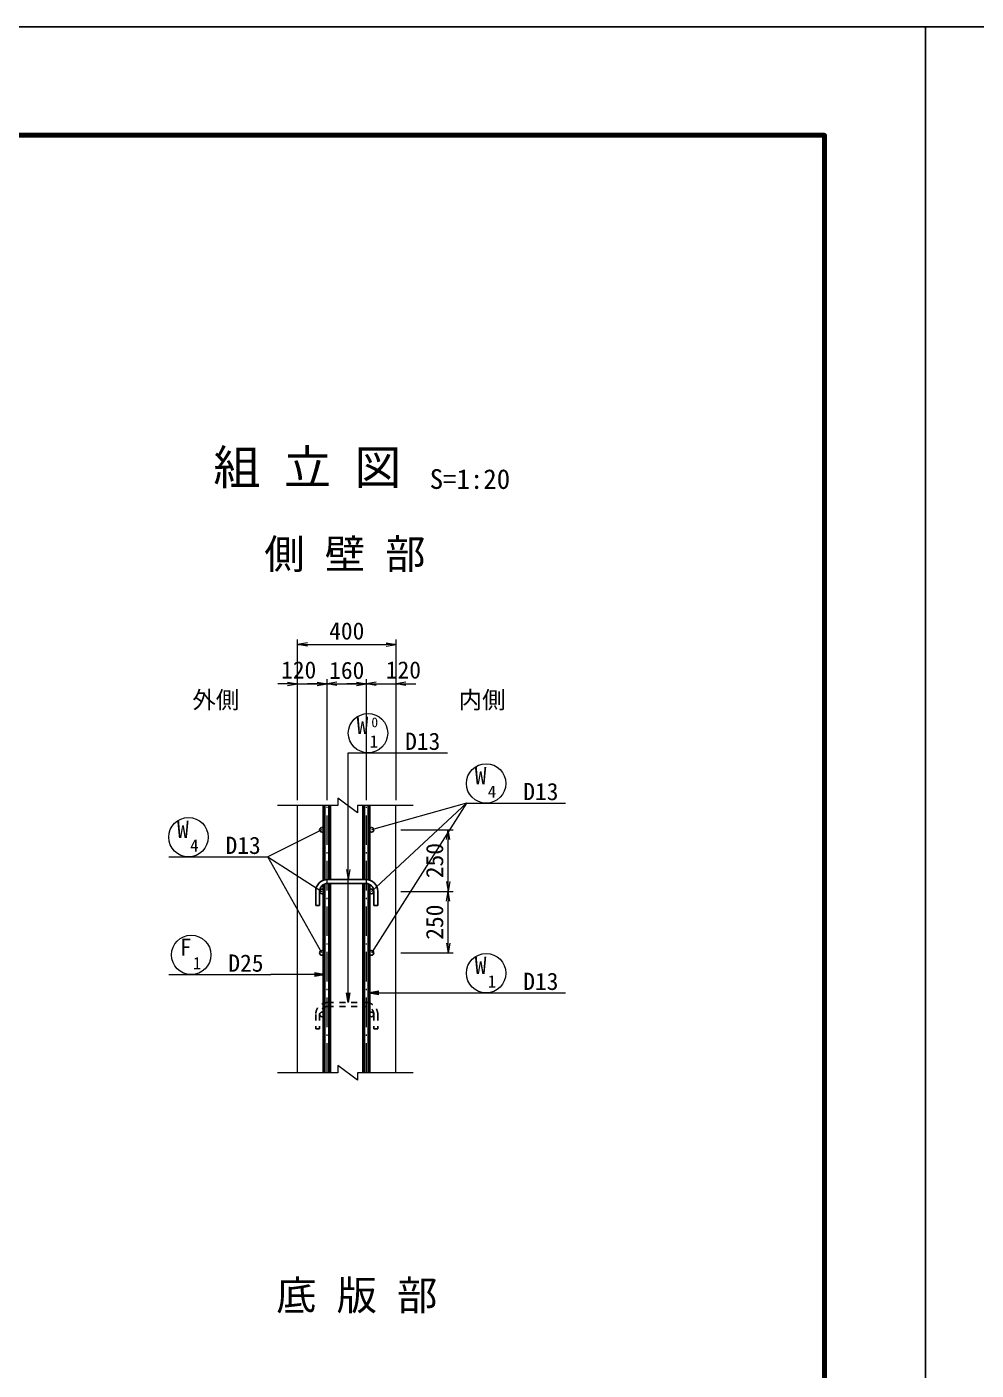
# Model space of a CAD drawing. Header units: millimetres. Extents: x 67792 to 193942, y -50017 to -20317.
# Drawn here: x 142769 to 152404, y -33957 to -20317 of the extents above; entities that cross this region are included whole.
import ezdxf
from ezdxf.enums import TextEntityAlignment as Align

# ---------------------------------------------------------------- set-up
doc = ezdxf.new("R2010")
doc.units = ezdxf.units.MM
doc.header["$LTSCALE"] = 50
doc.header["$PDSIZE"] = 300
for name, pattern in [('CONTINU', [0]), ('SXF_一点短鎖線', [9.25, 6, -1.5, 0.25, -1.5]), ('SXF_跳び破線', [12, 6, -6])]:
    doc.linetypes.add(name, pattern=pattern)
doc.layers.get('Defpoints').update_dxf_attribs({"color": 191})
for name, color, linetype, lineweight in [('D-BGD', 7, 'Continuous', 13), ('D-BMK', 2, 'SXF_一点短鎖線', 13), ('D-STR', 1, 'Continuous', 50), ('D-STR-DIM', 7, 'Continuous', 13), ('D-STR-HTXT', 7, 'Continuous', 13), ('D-STR-STR2', 7, 'Continuous', 25), ('D-STR-STR5', 7, 'Continuous', 25), ('D-STR-TXT', 7, 'Continuous', 13), ('D-TTL', 2, 'Continuous', 140), ('D-TTL-TXT', 7, 'Continuous', 13)]:
    doc.layers.add(name, color=color, linetype=linetype, lineweight=lineweight)
doc.styles.add('YOKO_GOTHIC', font='MS Gothic.ttf')
doc.dimstyles.new('S50', dxfattribs={"dimscale": 50, "dimtxt": 3.5, "dimasz": 2, "dimexe": 1, "dimexo": 1, "dimgap": 1, "dimtad": 1, "dimdec": 0, "dimzin": 1, "dimdsep": 46, "dimtxsty": 'YOKO_GOTHIC', "dimblk": 'OPEN', "dimcen": 0, "dimclrd": 256, "dimclre": 256, "dimclrt": 256, "dimaunit": 1, "dimadec": 3, "dimazin": 0, "dimtfac": 1, "dimtdec": 0, "dimtix": 1, "dimtmove": 2, "dimatfit": 3, "dimldrblk": 'OPEN', "dimfxl": 1, "dimlwd": -1, "dimlwe": -1, "dimarcsym": 2})
doc.dimstyles.new('S50-20', dxfattribs={"dimscale": 50, "dimtxt": 3.5, "dimasz": 2, "dimexe": 1, "dimexo": 1, "dimgap": 1, "dimtad": 1, "dimdec": 0, "dimlfac": 0.4, "dimzin": 1, "dimdsep": 46, "dimtxsty": 'YOKO_GOTHIC', "dimblk": 'OPEN', "dimcen": 0, "dimclrd": 256, "dimclre": 256, "dimclrt": 256, "dimaunit": 1, "dimadec": 3, "dimazin": 0, "dimtfac": 1, "dimtdec": 0, "dimtix": 1, "dimtmove": 2, "dimatfit": 3, "dimldrblk": 'OPEN', "dimfxl": 1, "dimlwd": -1, "dimlwe": -1, "dimarcsym": 0})

# ---------------------------------------------------------------- blocks, each defined once
blk = doc.blocks.new('_Open')
at = {"color": 0, "linetype": 'ByBlock', "lineweight": -2}
for p, q in [((-1, 0.17), (0, 0)), ((-1, -0.17), (0, 0)), ((0, 0), (-1, 0))]:
    blk.add_line(p, q, dxfattribs=at)
blk = doc.blocks.new('*D137')
at = {"layer": 'D-STR-DIM', "transparency": 16777216}
for p, q in [((146116, -26989), (146016, -26989)), ((146216, -28170), (146216, -26939)), ((146216, -26989), (146516, -26989)), ((146516, -28170), (146516, -26939)), ((146616, -26989), (146716, -26989))]:
    blk.add_line(p, q, dxfattribs=at)
at = {"layer": 'Defpoints', "color": 0, "transparency": 16777216}
for p in [(146516, -26989), (146216, -28220), (146516, -28220)]:
    blk.add_point(p, dxfattribs=at)
at = {"layer": 'D-STR-DIM', "transparency": 16777216, "xscale": 100, "yscale": 100, "zscale": 100}
blk.add_blockref('_Open', (146216, -26989), dxfattribs=at)
at = {"layer": 'D-STR-DIM', "transparency": 16777216, "xscale": 100, "yscale": 100, "zscale": 100, "rotation": 180}
blk.add_blockref('_Open', (146516, -26989), dxfattribs=at)
at = {"layer": 'D-STR-DIM', "transparency": 16777216, "insert": (146591, -26848), "char_height": 175, "attachment_point": 5, "style": 'YOKO_GOTHIC'}
blk.add_mtext('120', dxfattribs=at)
blk = doc.blocks.new('*D138')
at = {"layer": 'D-STR-DIM', "transparency": 16777216}
for p, q in [((146566, -29095), (147096, -29095)), ((147046, -29620), (147046, -29195)), ((146566, -29720), (147096, -29720))]:
    blk.add_line(p, q, dxfattribs=at)
at = {"layer": 'Defpoints', "color": 0, "transparency": 16777216}
for p in [(146516, -29095), (147046, -29095), (146516, -29720)]:
    blk.add_point(p, dxfattribs=at)
at = {"layer": 'D-STR-DIM', "transparency": 16777216, "xscale": 100, "yscale": 100, "zscale": 100}
for p, rotation in [((147046, -29095), 90), ((147046, -29720), 270)]:
    blk.add_blockref('_Open', p, dxfattribs=dict(at, rotation=rotation))
at = {"layer": 'D-STR-DIM', "transparency": 16777216, "insert": (146909, -29408), "char_height": 175, "attachment_point": 5, "rotation": 90, "style": 'YOKO_GOTHIC'}
blk.add_mtext('250', dxfattribs=at)
blk = doc.blocks.new('*D139')
at = {"layer": 'D-STR-DIM', "transparency": 16777216}
for p, q in [((146566, -28470), (147096, -28470)), ((147046, -28995), (147046, -28570)), ((146566, -29095), (147096, -29095))]:
    blk.add_line(p, q, dxfattribs=at)
at = {"layer": 'Defpoints', "color": 0, "transparency": 16777216}
for p in [(146516, -28470), (147046, -28470), (146516, -29095)]:
    blk.add_point(p, dxfattribs=at)
at = {"layer": 'D-STR-DIM', "transparency": 16777216, "xscale": 100, "yscale": 100, "zscale": 100}
for p, rotation in [((147046, -28470), 90), ((147046, -29095), 270)]:
    blk.add_blockref('_Open', p, dxfattribs=dict(at, rotation=rotation))
at = {"layer": 'D-STR-DIM', "transparency": 16777216, "insert": (146909, -28783), "char_height": 175, "attachment_point": 5, "rotation": 90, "style": 'YOKO_GOTHIC'}
blk.add_mtext('250', dxfattribs=at)
blk = doc.blocks.new('*D140')
at = {"layer": 'D-STR-DIM', "transparency": 16777216}
for p, q in [((145416, -26989), (145316, -26989)), ((145516, -28170), (145516, -26939)), ((145516, -26989), (145816, -26989)), ((145816, -28170), (145816, -26939)), ((145916, -26989), (146016, -26989))]:
    blk.add_line(p, q, dxfattribs=at)
at = {"layer": 'Defpoints', "color": 0, "transparency": 16777216}
for p in [(145816, -26989), (145516, -28220), (145816, -28220)]:
    blk.add_point(p, dxfattribs=at)
at = {"layer": 'D-STR-DIM', "transparency": 16777216, "xscale": 100, "yscale": 100, "zscale": 100}
blk.add_blockref('_Open', (145516, -26989), dxfattribs=at)
at = {"layer": 'D-STR-DIM', "transparency": 16777216, "xscale": 100, "yscale": 100, "zscale": 100, "rotation": 180}
blk.add_blockref('_Open', (145816, -26989), dxfattribs=at)
at = {"layer": 'D-STR-DIM', "transparency": 16777216, "insert": (145528, -26848), "char_height": 175, "attachment_point": 5, "style": 'YOKO_GOTHIC'}
blk.add_mtext('120', dxfattribs=at)
blk = doc.blocks.new('*D141')
at = {"layer": 'D-STR-DIM', "transparency": 16777216}
for p, q in [((145516, -28170), (145516, -26539)), ((145616, -26589), (146416, -26589)), ((146516, -28170), (146516, -26539))]:
    blk.add_line(p, q, dxfattribs=at)
at = {"layer": 'Defpoints', "color": 0, "transparency": 16777216}
for p in [(146516, -26589), (145516, -28220), (146516, -28220)]:
    blk.add_point(p, dxfattribs=at)
at = {"layer": 'D-STR-DIM', "transparency": 16777216, "xscale": 100, "yscale": 100, "zscale": 100, "rotation": 180}
blk.add_blockref('_Open', (145516, -26589), dxfattribs=at)
at = {"layer": 'D-STR-DIM', "transparency": 16777216, "xscale": 100, "yscale": 100, "zscale": 100}
blk.add_blockref('_Open', (146516, -26589), dxfattribs=at)
at = {"layer": 'D-STR-DIM', "transparency": 16777216, "insert": (146016, -26452), "char_height": 175, "attachment_point": 5, "style": 'YOKO_GOTHIC'}
blk.add_mtext('400', dxfattribs=at)
blk = doc.blocks.new('*D142')
at = {"layer": 'D-STR-DIM', "transparency": 16777216}
for p, q in [((145716, -26989), (145616, -26989)), ((145816, -28170), (145816, -26939)), ((145816, -26989), (146216, -26989)), ((146216, -28170), (146216, -26939)), ((146316, -26989), (146416, -26989))]:
    blk.add_line(p, q, dxfattribs=at)
at = {"layer": 'Defpoints', "color": 0, "transparency": 16777216}
for p in [(146216, -26989), (145816, -28220), (146216, -28220)]:
    blk.add_point(p, dxfattribs=at)
at = {"layer": 'D-STR-DIM', "transparency": 16777216, "xscale": 100, "yscale": 100, "zscale": 100}
blk.add_blockref('_Open', (145816, -26989), dxfattribs=at)
at = {"layer": 'D-STR-DIM', "transparency": 16777216, "xscale": 100, "yscale": 100, "zscale": 100, "rotation": 180}
blk.add_blockref('_Open', (146216, -26989), dxfattribs=at)
at = {"layer": 'D-STR-DIM', "transparency": 16777216, "insert": (146016, -26852), "char_height": 175, "attachment_point": 5, "style": 'YOKO_GOTHIC'}
blk.add_mtext('160', dxfattribs=at)

msp = doc.modelspace()

# ---------------------------------------------------------------- linework, layer by layer
at = {"layer": 'D-BGD'}
for p, q in [((145515.6, -30935.8), (145515.6, -28220.4)), ((146515.6, -30935.8), (146515.6, -28220.4))]:
    msp.add_line(p, q, dxfattribs=at)
at = {"layer": 'D-BMK', "linetype": 'SXF_一点短鎖線'}
for p, q in [((145815.6, -30935.8), (145815.6, -28220.4)), ((146215.6, -30935.8), (146215.6, -28220.4))]:
    msp.add_line(p, q, dxfattribs=at)
at = {"layer": 'D-STR'}
for p, q in [((145788.1, -28979.1), (145788.1, -28220.4)), ((145843.1, -28974.3), (145843.1, -28220.4)), ((146188.1, -28974.3), (146188.1, -28220.4)), ((146243.1, -28979), (146243.1, -28220.4)), ((145788.1, -30935.8), (145788.1, -29021.6)), ((145843.1, -30935.8), (145843.1, -29014.3)), ((146188.1, -30935.8), (146188.1, -29014.3)), ((146243.1, -30935.8), (146243.1, -29021.5))]:
    msp.add_line(p, q, dxfattribs=at)
at = {"layer": 'D-STR-HTXT'}
for p, q in [((146031.8, -27688.8), (147038.4, -27688.8)), ((147230.9, -28199), (146267.1, -28470.3)), ((146267.1, -29095.3), (147230.9, -28199)), ((147230.9, -28199), (146267.1, -29720.3)), ((147230.9, -28199), (148237.4, -28199)), ((145764.6, -28470.3), (145215.6, -28745.3)), ((144209.1, -28745.3), (145215.6, -28745.3)), ((145215.6, -28745.3), (145764.6, -29095.3)), ((145764.6, -29720.3), (145215.6, -28745.3)), ((144209.1, -29941.1), (145244.2, -29941.1)), ((147230.9, -30126.4), (148237.4, -30126.4))]:
    msp.add_line(p, q, dxfattribs=at)
for points in [[(146691.6, -28223.2), (146123.8, -28223.2), (146123.8, -28298.2), (145923.8, -28148.2), (145923.8, -28223.2), (145313.6, -28223.2)], [(146691.6, -30938.7), (146123.8, -30938.7), (146123.8, -31013.7), (145923.8, -30863.7), (145923.8, -30938.7), (145313.6, -30938.7)]]:
    msp.add_lwpolyline(points, dxfattribs=at)
for centre in [(146231.8, -27488.8), (147430.9, -27999), (144409.1, -28545.3), (144437.6, -29741.1), (147430.9, -29926.4)]:
    msp.add_circle(centre, 200, dxfattribs=at)
at = {"layer": 'D-STR-STR2'}
for centre in [(145764.6, -28470.3), (146267.1, -28470.3), (145764.5, -29095.3), (146267, -29095.3), (145764.5, -29720.3), (146267.1, -29720.3), (145764.6, -30345.3), (146267.2, -30345.3)]:
    msp.add_circle(centre, 23.7, dxfattribs=at)
at = {"layer": 'D-STR-STR5'}
for p, q in [((145821.8, -28974.3), (146209.8, -28974.3)), ((145821.8, -29014.3), (146209.8, -29014.3)), ((145700.8, -29095.3), (145700.8, -29240.3)), ((145740.8, -29095.3), (145740.8, -29240.3)), ((146290.8, -29095.3), (146290.8, -29240.3)), ((146330.8, -29095.3), (146330.8, -29240.3)), ((145740.8, -29240.3), (145700.8, -29240.3)), ((146290.8, -29240.3), (146330.8, -29240.3))]:
    msp.add_line(p, q, dxfattribs=at)
at = {"layer": 'D-STR-STR5', "linetype": 'SXF_跳び破線', "ltscale": 0.2}
for p, q in [((145821.9, -30224.3), (146209.9, -30224.3)), ((145821.9, -30264.3), (146209.9, -30264.3)), ((145700.9, -30345.3), (145700.9, -30490.3)), ((145740.9, -30345.3), (145740.9, -30490.3)), ((146290.9, -30345.3), (146290.9, -30490.3)), ((146330.9, -30345.3), (146330.9, -30490.3)), ((145740.9, -30490.3), (145700.9, -30490.3)), ((146290.9, -30490.3), (146330.9, -30490.3))]:
    msp.add_line(p, q, dxfattribs=at)
at = {"layer": 'D-STR-STR5'}
for centre, radius, start, end in [((145821.8, -29095.3), 121, 90, 180), ((145821.8, -29095.3), 81, 90, 180), ((146209.8, -29095.3), 121, 0, 90), ((146209.8, -29095.3), 81, 0, 90)]:
    msp.add_arc(centre, radius, start, end, dxfattribs=at)
at = {"layer": 'D-STR-STR5', "linetype": 'SXF_跳び破線', "ltscale": 0.2}
for centre, radius, start, end in [((145821.9, -30345.3), 121, 90, 180), ((145821.9, -30345.3), 81, 90, 180), ((146209.9, -30345.3), 121, 0, 90), ((146209.9, -30345.3), 81, 0, 90)]:
    msp.add_arc(centre, radius, start, end, dxfattribs=at)
at = {"layer": 'D-TTL'}
msp.add_lwpolyline([(110866.7, -21416.6), (110866.7, -48916.6), (150866.7, -48916.6), (150866.7, -21416.6)], close=True, dxfattribs=at)
at = {"layer": 'Defpoints', "color": 1}
for points in [[(109841.7, -20316.6), (109841.7, -50016.6), (151891.7, -50016.6), (151891.7, -20316.6)], [(151891.7, -20316.6), (151891.7, -50016.6), (193941.7, -50016.6), (193941.7, -20316.6)]]:
    msp.add_lwpolyline(points, close=True, dxfattribs=at)

# ---------------------------------------------------------------- block references
at = {"layer": 'D-STR-HTXT', "xscale": 100, "yscale": 100, "zscale": 100, "rotation": 270}
msp.add_blockref('_Open', (146031.8, -28974.3), dxfattribs=at)

# ---------------------------------------------------------------- texts
at = {"layer": 'D-STR-TXT', "style": 'YOKO_GOTHIC'}
for s, p in [('外側', (144448.7, -27238.5)), ('内側', (147151, -27238.5)), ('D13', (146608.3, -27658.8)), ('D13', (147807.4, -28169)), ('D13', (144785.6, -28715.3)), ('D25', (144814.1, -29911.1)), ('D13', (147807.4, -30096.4))]:
    msp.add_text(s, height=175, dxfattribs=at).set_placement(p)
for s, height, p in [('W', 175, (146175.5, -27497.1)), ('0', 100, (146299.9, -27428.6)), ('1', 125, (146291.2, -27634.9)), ('W', 175, (147374.6, -28007.3)), ('4', 125, (147490.2, -28145.1)), ('W', 175, (144352.8, -28553.6)), ('4', 125, (144468.5, -28691.5)), ('F', 175, (144381.3, -29749.4)), ('1', 125, (144497, -29887.2)), ('W', 175, (147374.6, -29934.7)), ('1', 125, (147490.2, -30072.5))]:
    msp.add_text(s, height=height, dxfattribs=at).set_placement(p, align=Align.CENTER)
at = {"layer": 'D-TTL-TXT', "style": 'YOKO_GOTHIC'}
for s, height, p in [('組 立 図', 350, (145616.5, -25068.4)), ('S=1:20', 200, (147266.3, -25068.4))]:
    msp.add_text(s, height=height, dxfattribs=at).set_placement(p, align=Align.BOTTOM_CENTER)
for s, p in [('側 壁 部', (145997.1, -25819.9)), ('底 版 部', (146118, -33347.5))]:
    msp.add_text(s, height=300, dxfattribs=at).set_placement(p, align=Align.CENTER)

# ---------------------------------------------------------------- dimensions: what is measured, and where the dimension line sits
at = {"layer": 'D-STR-DIM'}
for base, p1, p2, picture, middle in [((146515.6, -26589.4), (145515.6, -28220.4), (146515.6, -28220.4), '*D141', (146015.6, -26451.9)), ((146215.6, -26989.4), (145815.6, -28220.4), (146215.6, -28220.4), '*D142', (146015.6, -26851.9))]:
    dim = msp.add_linear_dim(base=base, p1=p1, p2=p2, dimstyle='S50-20', dxfattribs=at)
    dim.commit()
    dim.dimension.update_dxf_attribs({"geometry": picture, "text_midpoint": middle})
for base, p1, p2, picture, middle in [((145815.6, -26989.4), (145515.6, -28220.4), (145815.6, -28220.4), '*D140', (145528.1, -26848.4)), ((146515.6, -26989.4), (146215.6, -28220.4), (146515.6, -28220.4), '*D137', (146590.9, -26848.4))]:
    dim = msp.add_linear_dim(base=base, p1=p1, p2=p2, dimstyle='S50-20', dxfattribs=at)
    dim.commit()
    dim.dimension.update_dxf_attribs({"geometry": picture, "text_midpoint": middle, "dimtype": 160})
for base, p1, p2, picture, middle in [((147046.4, -28470.3), (146515.6, -29095.3), (146515.6, -28470.3), '*D139', (146908.9, -28782.8)), ((147046.4, -29095.3), (146515.6, -29720.3), (146515.6, -29095.3), '*D138', (146908.9, -29407.8))]:
    dim = msp.add_linear_dim(base=base, p1=p1, p2=p2, angle=90, dimstyle='S50-20', dxfattribs=at)
    dim.commit()
    dim.dimension.update_dxf_attribs({"geometry": picture, "text_midpoint": middle})

# ---------------------------------------------------------------- leaders
at = {"layer": 'D-STR-HTXT', "linetype": 'CONTINU'}
msp.add_leader([(146031.8, -30224.3), (146031.8, -27688.8)], dimstyle='S50', dxfattribs=at)
at = {"layer": 'D-STR-HTXT'}
for points in [[(145788.1, -29941.1), (145244.2, -29941.1)], [(146243.1, -30126.4), (147230.9, -30126.4)]]:
    msp.add_leader(points, dimstyle='S50', dxfattribs=at)

doc.saveas('drawing.dxf')
